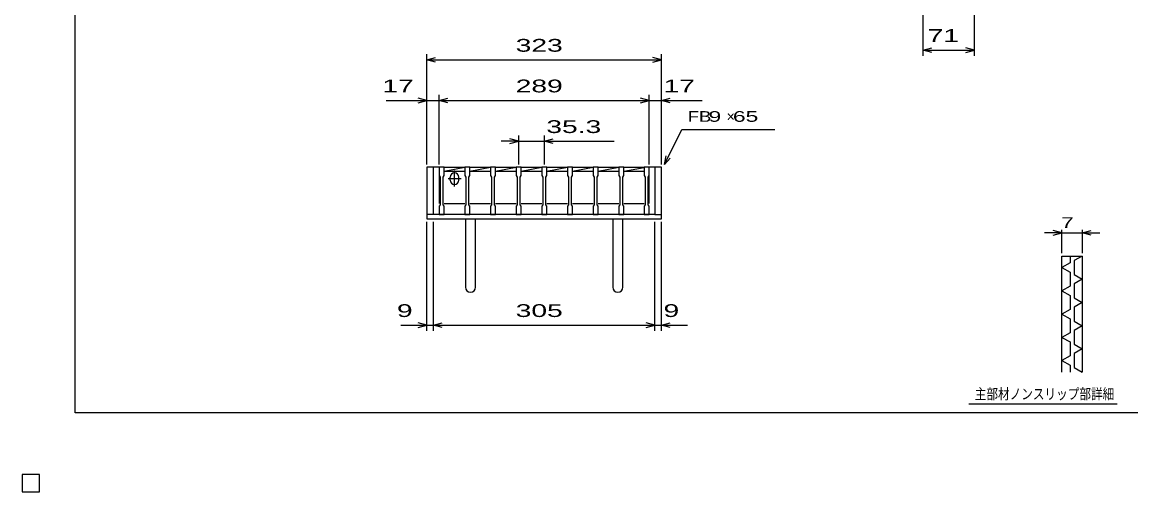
# Model space of a CAD drawing. Units: millimetres, scale not verified. Extents: x -1456 to 1385, y -1026 to 843.
# Drawn here: x -1456 to 70, y -1026 to -379 of the extents above; entities that cross this region are included whole.
import ezdxf
from ezdxf.enums import TextEntityAlignment as Align

# ---------------------------------------------------------------- set-up
doc = ezdxf.new("R2010")
doc.units = ezdxf.units.MM
doc.header["$LTSCALE"] = 8
for name, color, linetype, lineweight in [('0_2', 150, 'Continuous', 25), ('16', 3, 'Continuous', 25), ('19', 6, 'Continuous', 25), ('22', 4, 'Continuous', 25), ('24', 2, 'Continuous', 25), ('32', 4, 'Continuous', 25)]:
    doc.layers.add(name, color=color, linetype=linetype, lineweight=lineweight)
doc.styles.add('ベクトル', font='')
doc.styles.get('ベクトル').set_extended_font_data('ベクトル')

msp = doc.modelspace()

# ---------------------------------------------------------------- linework, layer by layer
at = {"layer": '0_2'}
for p, q in [((-1383.2, -917.2), (-1383.2, 842.8)), ((1384.8, -917.2), (-1383.2, -917.2)), ((-1432, -1002), (-1456, -1002)), ((-1456, -1002), (-1456, -1026)), ((-1432, -1002), (-1456, -1002)), ((-1456, -1002), (-1456, -1026)), ((-1432, -1002), (-1456, -1002)), ((-1456, -1002), (-1456, -1026)), ((-1432, -1002), (-1456, -1002)), ((-1456, -1002), (-1456, -1026)), ((-1432, -1002), (-1456, -1002)), ((-1456, -1002), (-1456, -1026)), ((-1432, -1026), (-1432, -1002)), ((-1432, -1026), (-1432, -1002)), ((-1432, -1026), (-1432, -1002)), ((-1432, -1026), (-1432, -1002)), ((-1432, -1026), (-1432, -1002)), ((-1456, -1026), (-1432, -1026)), ((-1456, -1026), (-1432, -1026)), ((-1456, -1026), (-1432, -1026)), ((-1456, -1026), (-1432, -1026)), ((-1456, -1026), (-1432, -1026))]:
    msp.add_line(p, q, dxfattribs=at)
at = {"layer": '16'}
for p, q in [((-882, -579), (-882, -578.3)), ((-882, -578.3), (-875, -578.3)), ((-882, -579), (-882, -590.5)), ((-875, -579), (-882, -579)), ((-882, -579), (-882, -629)), ((-875, -578.3), (-875, -579)), ((-875, -590.5), (-875, -579)), ((-875, -579), (-846.7, -579)), ((-875, -584.5), (-846.7, -579)), ((-846.7, -579), (-846.7, -578.3)), ((-846.7, -578.3), (-839.7, -578.3)), ((-846.7, -579), (-846.7, -590.5)), ((-839.7, -579), (-846.7, -579)), ((-839.7, -578.3), (-839.7, -579)), ((-839.7, -590.5), (-839.7, -579)), ((-839.7, -579), (-811.4, -579)), ((-839.7, -584.5), (-811.4, -579)), ((-811.4, -579), (-811.4, -578.3)), ((-811.4, -578.3), (-804.4, -578.3)), ((-811.4, -579), (-811.4, -590.5)), ((-804.4, -579), (-811.4, -579)), ((-804.4, -578.3), (-804.4, -579)), ((-804.4, -590.5), (-804.4, -579)), ((-804.4, -579), (-776.1, -579)), ((-804.4, -584.5), (-776.1, -579)), ((-776.1, -579), (-776.1, -578.3)), ((-776.1, -578.3), (-769.1, -578.3)), ((-776.1, -579), (-776.1, -590.5)), ((-769.1, -579), (-776.1, -579)), ((-769.1, -578.3), (-769.1, -579)), ((-769.1, -590.5), (-769.1, -579)), ((-769.1, -579), (-740.8, -579)), ((-769.1, -584.5), (-740.8, -579)), ((-740.8, -579), (-740.8, -578.3)), ((-740.8, -578.3), (-733.8, -578.3)), ((-740.8, -579), (-740.8, -590.5)), ((-733.8, -579), (-740.8, -579)), ((-733.8, -578.3), (-733.8, -579)), ((-733.8, -590.5), (-733.8, -579)), ((-733.8, -579), (-705.5, -579)), ((-733.8, -584.5), (-705.5, -579)), ((-705.5, -579), (-705.5, -578.3)), ((-705.5, -578.3), (-698.5, -578.3)), ((-705.5, -579), (-705.5, -590.5)), ((-698.5, -579), (-705.5, -579)), ((-698.5, -578.3), (-698.5, -579)), ((-698.5, -590.5), (-698.5, -579)), ((-698.5, -579), (-670.2, -579)), ((-698.5, -584.5), (-670.2, -579)), ((-670.2, -579), (-670.2, -578.3)), ((-670.2, -578.3), (-663.2, -578.3)), ((-670.2, -579), (-670.2, -590.5)), ((-663.2, -579), (-670.2, -579)), ((-663.2, -578.3), (-663.2, -579)), ((-663.2, -590.5), (-663.2, -579)), ((-663.2, -579), (-634.9, -579)), ((-663.2, -584.5), (-634.9, -579)), ((-634.9, -579), (-634.9, -578.3)), ((-634.9, -578.3), (-627.9, -578.3)), ((-634.9, -579), (-634.9, -590.5)), ((-627.9, -579), (-634.9, -579)), ((-627.9, -578.3), (-627.9, -579)), ((-627.9, -590.5), (-627.9, -579)), ((-627.9, -579), (-600, -579)), ((-627.9, -584.5), (-600, -579.078)), ((-600, -579), (-600, -578.3)), ((-600, -578.3), (-593, -578.3)), ((-600, -579), (-600, -590.5)), ((-593, -579), (-600, -579)), ((-593, -578.3), (-593, -579)), ((-593, -590.5), (-593, -579)), ((-593, -629), (-593, -579)), ((-882, -590.5), (-880.5, -592.5)), ((-880.5, -592.5), (-880.5, -630.5)), ((-876.5, -592.5), (-875, -590.5)), ((-876.5, -630.5), (-876.5, -592.5)), ((-875, -584.5), (-846.7, -584.5)), ((-869.85, -594.5), (-851.85, -594.5)), ((-866.85, -596.5), (-866.85, -592.5)), ((-860.85, -605.5), (-860.85, -583.5)), ((-854.85, -596.5), (-854.85, -592.5)), ((-846.7, -590.5), (-845.2, -592.5)), ((-845.2, -592.5), (-845.2, -630.5)), ((-841.2, -592.5), (-839.7, -590.5)), ((-841.2, -630.5), (-841.2, -592.5)), ((-839.7, -584.5), (-811.4, -584.5)), ((-811.4, -590.5), (-809.9, -592.5)), ((-809.9, -592.5), (-809.9, -630.5)), ((-805.9, -592.5), (-804.4, -590.5)), ((-805.9, -630.5), (-805.9, -592.5)), ((-804.4, -584.5), (-776.1, -584.5)), ((-776.1, -590.5), (-774.6, -592.5)), ((-774.6, -592.5), (-774.6, -630.5)), ((-770.6, -592.5), (-769.1, -590.5)), ((-770.6, -630.5), (-770.6, -592.5)), ((-769.1, -584.5), (-740.8, -584.5)), ((-740.8, -590.5), (-739.3, -592.5)), ((-739.3, -592.5), (-739.3, -630.5)), ((-735.3, -592.5), (-733.8, -590.5)), ((-735.3, -630.5), (-735.3, -592.5)), ((-733.8, -584.5), (-705.5, -584.5)), ((-705.5, -590.5), (-704, -592.5)), ((-704, -592.5), (-704, -630.5)), ((-700, -592.5), (-698.5, -590.5)), ((-700, -630.5), (-700, -592.5)), ((-698.5, -584.5), (-670.2, -584.5)), ((-670.2, -590.5), (-668.7, -592.5)), ((-668.7, -592.5), (-668.7, -630.5)), ((-664.7, -592.5), (-663.2, -590.5)), ((-664.7, -630.5), (-664.7, -592.5)), ((-663.2, -584.5), (-634.9, -584.5)), ((-634.9, -590.5), (-633.4, -592.5)), ((-633.4, -592.5), (-633.4, -630.5)), ((-629.4, -592.5), (-627.9, -590.5)), ((-629.4, -630.5), (-629.4, -592.5)), ((-627.9, -584.5), (-600, -584.5)), ((-600, -590.5), (-598.5, -592.5)), ((-598.5, -592.5), (-598.5, -630.5)), ((-594.5, -592.5), (-593, -590.5)), ((-594.5, -630.5), (-594.5, -592.5)), ((-880.5, -630.5), (-882, -632.5)), ((-882, -632.5), (-882, -644)), ((-875, -632.5), (-876.5, -630.5)), ((-875, -629), (-846.7, -629)), ((-875, -644), (-875, -632.5)), ((-845.2, -630.5), (-846.7, -632.5)), ((-846.7, -632.5), (-846.7, -644)), ((-839.7, -632.5), (-841.2, -630.5)), ((-839.7, -629), (-811.4, -629)), ((-839.7, -644), (-839.7, -632.5)), ((-809.9, -630.5), (-811.4, -632.5)), ((-811.4, -632.5), (-811.4, -644)), ((-804.4, -632.5), (-805.9, -630.5)), ((-804.4, -629), (-776.1, -629)), ((-804.4, -644), (-804.4, -632.5)), ((-774.6, -630.5), (-776.1, -632.5)), ((-776.1, -632.5), (-776.1, -644)), ((-769.1, -632.5), (-770.6, -630.5)), ((-769.1, -629), (-740.8, -629)), ((-769.1, -644), (-769.1, -632.5)), ((-739.3, -630.5), (-740.8, -632.5)), ((-740.8, -632.5), (-740.8, -644)), ((-733.8, -632.5), (-735.3, -630.5)), ((-733.8, -629), (-705.5, -629)), ((-733.8, -644), (-733.8, -632.5)), ((-704, -630.5), (-705.5, -632.5)), ((-705.5, -632.5), (-705.5, -644)), ((-698.5, -632.5), (-700, -630.5)), ((-698.5, -629), (-670.2, -629)), ((-698.5, -644), (-698.5, -632.5)), ((-668.7, -630.5), (-670.2, -632.5)), ((-670.2, -632.5), (-670.2, -644)), ((-663.2, -632.5), (-664.7, -630.5)), ((-663.2, -629), (-634.9, -629)), ((-663.2, -644), (-663.2, -632.5)), ((-633.4, -630.5), (-634.9, -632.5)), ((-634.9, -632.5), (-634.9, -644)), ((-627.9, -632.5), (-629.4, -630.5)), ((-627.9, -629), (-600, -629)), ((-627.9, -644), (-627.9, -632.5)), ((-598.5, -630.5), (-600, -632.5)), ((-600, -632.5), (-600, -644)), ((-593, -632.5), (-594.5, -630.5)), ((-593, -644), (-593, -632.5)), ((-882, -644), (-875, -644)), ((-846.7, -644), (-839.7, -644)), ((-811.4, -644), (-804.4, -644)), ((-776.1, -644), (-769.1, -644)), ((-740.8, -644), (-733.8, -644)), ((-705.5, -644), (-698.5, -644)), ((-670.2, -644), (-663.2, -644)), ((-634.9, -644), (-627.9, -644)), ((-600, -644), (-593, -644)), ((-1432, -1002), (-1456, -1002)), ((-1456, -1002), (-1456, -1026)), ((-1432, -1002), (-1456, -1002)), ((-1456, -1002), (-1456, -1026)), ((-1432, -1002), (-1456, -1002)), ((-1456, -1002), (-1456, -1026)), ((-1432, -1002), (-1456, -1002)), ((-1456, -1002), (-1456, -1026)), ((-1432, -1002), (-1456, -1002)), ((-1456, -1002), (-1456, -1026)), ((-1432, -1026), (-1432, -1002)), ((-1432, -1026), (-1432, -1002)), ((-1432, -1026), (-1432, -1002)), ((-1432, -1026), (-1432, -1002)), ((-1432, -1026), (-1432, -1002)), ((-1456, -1026), (-1432, -1026)), ((-1456, -1026), (-1432, -1026)), ((-1456, -1026), (-1432, -1026)), ((-1456, -1026), (-1432, -1026)), ((-1456, -1026), (-1432, -1026))]:
    msp.add_line(p, q, dxfattribs=at)
for centre, start, end in [((-860.85, -592.5), 0, 180), ((-860.85, -596.5), 180, 0)]:
    msp.add_arc(centre, 6, start, end, dxfattribs=at)
at = {"layer": '19'}
for p, q in [((-882, -579), (-899, -579)), ((-899, -579), (-899, -650)), ((-890, -644), (-890, -579)), ((-576, -579), (-593, -579)), ((-585, -579), (-585, -644)), ((-576, -650), (-576, -579)), ((-890, -644), (-899, -644)), ((-899, -650), (-576, -650)), ((-585, -644), (-890, -644)), ((-846, -650), (-846, -744)), ((-832, -744), (-832, -650)), ((-643, -650), (-643, -744)), ((-629, -744), (-629, -650)), ((-585, -644), (-576, -644))]:
    msp.add_line(p, q, dxfattribs=at)
for centre in [(-839, -744), (-636, -744)]:
    msp.add_arc(centre, 7, 180, 0, dxfattribs=at)
at = {"layer": '22'}
for p, q in [((-216, -425.5), (-216, -241.5)), ((-145, -425.5), (-145, -253.7)), ((-899, -575), (-899, -423)), ((-576, -575), (-576, -423)), ((-216, -417.5), (-204, -414.3)), ((-204, -420.7), (-216, -417.5)), ((-216, -417.5), (-145, -417.5)), ((-145, -417.5), (-157, -414.3)), ((-157, -420.7), (-145, -417.5)), ((-899, -431), (-887, -427.8)), ((-887, -434.2), (-899, -431)), ((-899, -431), (-576, -431)), ((-576, -431), (-588, -427.8)), ((-588, -434.2), (-576, -431)), ((-955, -487), (-899, -487)), ((-899, -487), (-911, -483.8)), ((-911, -490.2), (-899, -487)), ((-899, -575), (-899, -479)), ((-899, -487), (-882, -487)), ((-882, -575), (-882, -479)), ((-882, -487), (-870, -483.8)), ((-870, -490.2), (-882, -487)), ((-882, -487), (-593, -487)), ((-593, -487), (-605, -483.8)), ((-605, -490.2), (-593, -487)), ((-593, -575), (-593, -479)), ((-593, -487), (-576, -487)), ((-576, -575), (-576, -479)), ((-576, -487), (-564, -483.8)), ((-564, -490.2), (-576, -487)), ((-576, -487), (-520, -487)), ((-572, -575), (-548, -527)), ((-548, -527), (-420, -527)), ((-772.6, -543), (-796.6, -543)), ((-772.6, -543), (-784.6, -539.8)), ((-784.6, -546.2), (-772.6, -543)), ((-772.6, -575), (-772.6, -535)), ((-772.6, -543), (-737.3, -543)), ((-737.3, -535), (-737.3, -575)), ((-737.3, -543), (-725.3, -539.8)), ((-725.3, -546.2), (-737.3, -543)), ((-737.3, -543), (-641.3, -543)), ((-572, -575), (-569.6, -563.32)), ((-572, -575), (-564, -566.2)), ((-899, -804.4), (-899, -654)), ((-890, -804.4), (-890, -654)), ((-585, -804.4), (-585, -654)), ((-576, -804.4), (-576, -654)), ((-899, -796.4), (-911, -793.2)), ((-890, -796.4), (-878, -793.2)), ((-585, -796.4), (-597, -793.2)), ((-576, -796.4), (-564, -793.2)), ((-935, -796.4), (-899, -796.4)), ((-911, -799.6), (-899, -796.4)), ((-899, -796.4), (-890, -796.4)), ((-878, -799.6), (-890, -796.4)), ((-890, -796.4), (-585, -796.4)), ((-597, -799.6), (-585, -796.4)), ((-585, -796.4), (-576, -796.4)), ((-564, -799.6), (-576, -796.4)), ((-576, -796.4), (-540, -796.4))]:
    msp.add_line(p, q, dxfattribs=at)
at = {"layer": '22', "color": 2}
for p, q in [((-1432, -1002), (-1456, -1002)), ((-1456, -1002), (-1456, -1026)), ((-1432, -1002), (-1456, -1002)), ((-1456, -1002), (-1456, -1026)), ((-1432, -1002), (-1456, -1002)), ((-1456, -1002), (-1456, -1026)), ((-1432, -1026), (-1432, -1002)), ((-1432, -1026), (-1432, -1002)), ((-1432, -1026), (-1432, -1002)), ((-1456, -1026), (-1432, -1026)), ((-1456, -1026), (-1432, -1026)), ((-1456, -1026), (-1432, -1026))]:
    msp.add_line(p, q, dxfattribs=at)
at = {"layer": '24', "color": 4}
for p, q in [((-1432, -1002), (-1456, -1002)), ((-1456, -1002), (-1456, -1026)), ((-1432, -1002), (-1456, -1002)), ((-1456, -1002), (-1456, -1026)), ((-1432, -1002), (-1456, -1002)), ((-1456, -1002), (-1456, -1026)), ((-1432, -1026), (-1432, -1002)), ((-1432, -1026), (-1432, -1002)), ((-1432, -1026), (-1432, -1002)), ((-1456, -1026), (-1432, -1026)), ((-1456, -1026), (-1432, -1026)), ((-1456, -1026), (-1432, -1026))]:
    msp.add_line(p, q, dxfattribs=at)
at = {"layer": '32'}
for p, q in [((-24.8, -669.2), (-48.8, -669.2)), ((-24.8, -669.2), (-36.8, -666)), ((-36.8, -672.4), (-24.8, -669.2)), ((-24.8, -697.2), (-24.8, -665.2)), ((-24.8, -669.2), (3.2, -669.2)), ((3.2, -665.2), (3.2, -697.2)), ((3.2, -669.2), (15.2, -666)), ((15.2, -672.4), (3.2, -669.2)), ((3.2, -669.2), (27.2, -669.2)), ((-24.8, -701.2), (3.2, -701.2)), ((-24.8, -861.2), (-24.8, -701.2)), ((-13.6, -701.2), (-13.6, -710.8)), ((3.2, -701.2), (-8, -707.6)), ((3.2, -701.2), (3.2, -861.2)), ((-13.6, -710.8), (-24.8, -717.2)), ((-24.8, -717.2), (-13.6, -723.6)), ((-8, -707.6), (-8, -726.8)), ((-13.6, -723.6), (-13.6, -742.8)), ((-8, -726.8), (3.2, -733.2)), ((-13.6, -742.8), (-24.8, -749.2)), ((3.2, -733.2), (-8, -739.6)), ((-8, -739.6), (-8, -758.8)), ((-24.8, -749.2), (-13.6, -755.6)), ((-13.6, -755.6), (-13.6, -774.8)), ((-8, -758.8), (3.2, -765.2)), ((-13.6, -774.8), (-24.8, -781.2)), ((3.2, -765.2), (-8, -771.6)), ((-8, -771.6), (-8, -790.8)), ((-24.8, -781.2), (-13.6, -787.6)), ((-13.6, -787.6), (-13.6, -806.8)), ((-8, -790.8), (3.2, -797.2)), ((-13.6, -806.8), (-24.8, -813.2)), ((3.2, -797.2), (-8, -803.6)), ((-8, -803.6), (-8, -822.8)), ((-24.8, -813.2), (-13.6, -819.6)), ((-13.6, -819.6), (-13.6, -838.8)), ((-8, -822.8), (3.2, -829.2)), ((-13.6, -838.8), (-24.8, -845.2)), ((3.2, -829.2), (-8, -835.6)), ((-8, -835.6), (-8, -854.8)), ((-24.8, -845.2), (-13.6, -851.6)), ((-13.6, -851.6), (-13.6, -861.2)), ((-8, -854.8), (3.2, -861.2)), ((51.2, -905.2), (-152.8, -905.2)), ((-1432, -1002), (-1456, -1002)), ((-1456, -1002), (-1456, -1026)), ((-1432, -1002), (-1456, -1002)), ((-1456, -1002), (-1456, -1026)), ((-1432, -1002), (-1456, -1002)), ((-1456, -1002), (-1456, -1026)), ((-1432, -1002), (-1456, -1002)), ((-1456, -1002), (-1456, -1026)), ((-1432, -1002), (-1456, -1002)), ((-1456, -1002), (-1456, -1026)), ((-1432, -1026), (-1432, -1002)), ((-1432, -1026), (-1432, -1002)), ((-1432, -1026), (-1432, -1002)), ((-1432, -1026), (-1432, -1002)), ((-1432, -1026), (-1432, -1002)), ((-1456, -1026), (-1432, -1026)), ((-1456, -1026), (-1432, -1026)), ((-1456, -1026), (-1432, -1026)), ((-1456, -1026), (-1432, -1026)), ((-1456, -1026), (-1432, -1026))]:
    msp.add_line(p, q, dxfattribs=at)

# ---------------------------------------------------------------- texts
at = {"layer": '22', "color": 2, "style": 'ベクトル'}
for s, height, width, p in [(' 71 ', 17.6, 1.65, (-220.5, -397.5)), (' 323 ', 17.6, 1.65, (-787.5, -411)), (' 17 ', 17.6, 1.65, (-971, -467)), (' 289 ', 17.6, 1.65, (-787.5, -467)), (' 17 ', 17.6, 1.65, (-584, -467)), ('FB', 14.66, 1.3, (-540, -509)), (' 9 ', 14.66, 1.6, (-520, -509)), (' 65 ', 14.66, 1.6, (-486.4, -509)), (' 35.3 ', 17.6, 1.65, (-745.3, -523)), (' 9 ', 17.6, 1.65, (-951, -776.4)), (' 305 ', 17.6, 1.65, (-787.5, -776.4)), (' 9 ', 17.6, 1.65, (-584, -776.4))]:
    msp.add_text(s, height=height, dxfattribs=dict(at, width=width)).set_placement(p, align=Align.MIDDLE_LEFT)
msp.add_text('×', height=14.66, dxfattribs=at).set_placement((-486.4, -509), align=Align.MIDDLE_LEFT)
at = {"layer": '32', "color": 2, "style": 'ベクトル'}
for s, width, p in [(' 7 ', 1.6, (-34.8, -655.2)), ('主部材ノンスリップ部詳細', 0.8, (-144.8, -891.2))]:
    msp.add_text(s, height=14.66, dxfattribs=dict(at, width=width)).set_placement(p, align=Align.MIDDLE_LEFT)

doc.saveas('drawing.dxf')
